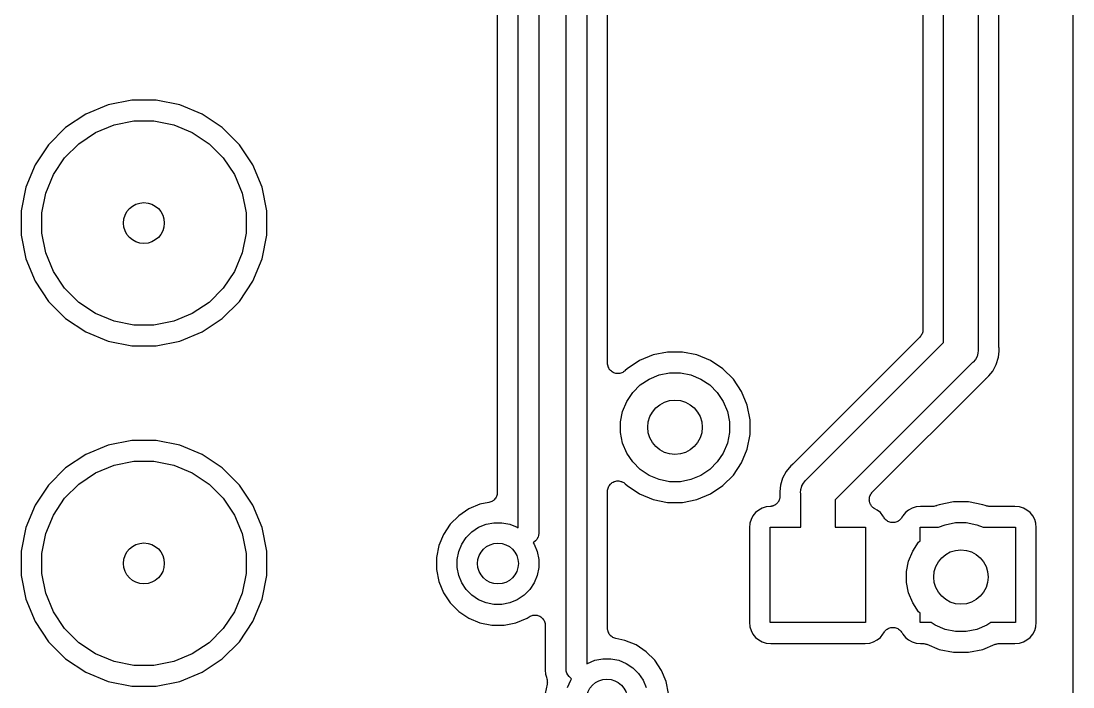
# Model space of a CAD drawing. Extents: x 0.48 to 2.43, y -7.79 to -4.85.
# Drawn here: x 2.1298 to 2.434, y -5.8231 to -5.6306 of the extents above; entities that cross this region are included whole.
import ezdxf

# ---------------------------------------------------------------- set-up
doc = ezdxf.new("R2010")
doc.units = 0
doc.header["$MEASUREMENT"] = 0
doc.layers.add('BLACK', color=7, linetype='CONTINUOUS')

msp = doc.modelspace()

# ---------------------------------------------------------------- linework, layer by layer
at = {"layer": 'BLACK', "linetype": 'CONTINUOUS'}
for p, q in [((2.40657, -5.45191), (2.40657, -5.72538)), ((2.41257, -5.72494), (2.41257, -5.45235)), ((2.39657, -5.72356), (2.39657, -5.45373)), ((2.39057, -5.45746), (2.39057, -5.71983)), ((2.43396, -5.47261), (2.43396, -6.21998)), ((2.2934, -5.5229), (2.2934, -5.81645)), ((2.2874, -5.81781), (2.2874, -5.52399)), ((2.2994, -5.72953), (2.2994, -5.52334)), ((2.27953, -5.52864), (2.27953, -5.77848)), ((2.27353, -5.77711), (2.27353, -5.52974)), ((2.26753, -5.53347), (2.26753, -5.76685)), ((2.16186, -5.65345), (2.15499, -5.65481)), ((2.16885, -5.65345), (2.16186, -5.65345)), ((2.17572, -5.65481), (2.16885, -5.65345)), ((2.15499, -5.65481), (2.14853, -5.65749)), ((2.18218, -5.65749), (2.17572, -5.65481)), ((2.14853, -5.65749), (2.14271, -5.66138)), ((2.15674, -5.66058), (2.16245, -5.65945)), ((2.16245, -5.65945), (2.16826, -5.65945)), ((2.16826, -5.65945), (2.17397, -5.66058)), ((2.188, -5.66138), (2.18218, -5.65749)), ((2.14271, -5.66138), (2.13776, -5.66633)), ((2.14653, -5.66604), (2.15137, -5.66281)), ((2.15137, -5.66281), (2.15674, -5.66058)), ((2.17397, -5.66058), (2.17934, -5.66281)), ((2.17934, -5.66281), (2.18418, -5.66604)), ((2.19295, -5.66633), (2.188, -5.66138)), ((2.13776, -5.66633), (2.13387, -5.67215)), ((2.14242, -5.67015), (2.14653, -5.66604)), ((2.18418, -5.66604), (2.18829, -5.67015)), ((2.19684, -5.67215), (2.19295, -5.66633)), ((2.13919, -5.67499), (2.14242, -5.67015)), ((2.18829, -5.67015), (2.19152, -5.67499)), ((2.13387, -5.67215), (2.13119, -5.67861)), ((2.13696, -5.68036), (2.13919, -5.67499)), ((2.19152, -5.67499), (2.19375, -5.68036)), ((2.19952, -5.67861), (2.19684, -5.67215)), ((2.13119, -5.67861), (2.12983, -5.68548)), ((2.13583, -5.68607), (2.13696, -5.68036)), ((2.19375, -5.68036), (2.19488, -5.68607)), ((2.20088, -5.68548), (2.19952, -5.67861)), ((2.12983, -5.68548), (2.12983, -5.69248)), ((2.13583, -5.69188), (2.13583, -5.68607)), ((2.19488, -5.68607), (2.19488, -5.69188)), ((2.20088, -5.69248), (2.20088, -5.68548)), ((2.12983, -5.69248), (2.13119, -5.69934)), ((2.13696, -5.69759), (2.13583, -5.69188)), ((2.19488, -5.69188), (2.19375, -5.69759)), ((2.19952, -5.69934), (2.20088, -5.69248)), ((2.13119, -5.69934), (2.13387, -5.7058)), ((2.13919, -5.70296), (2.13696, -5.69759)), ((2.19375, -5.69759), (2.19152, -5.70296)), ((2.19684, -5.70581), (2.19952, -5.69934)), ((2.14242, -5.7078), (2.13919, -5.70296)), ((2.19152, -5.70296), (2.18829, -5.7078)), ((2.13387, -5.7058), (2.13776, -5.71162)), ((2.14653, -5.71191), (2.14242, -5.7078)), ((2.18829, -5.7078), (2.18418, -5.71191)), ((2.19295, -5.71162), (2.19684, -5.70581)), ((2.13776, -5.71162), (2.14271, -5.71657)), ((2.15137, -5.71514), (2.14653, -5.71191)), ((2.18418, -5.71191), (2.17934, -5.71514)), ((2.188, -5.71657), (2.19295, -5.71162)), ((2.14271, -5.71657), (2.14853, -5.72046)), ((2.15674, -5.71737), (2.15137, -5.71514)), ((2.16245, -5.7185), (2.15674, -5.71737)), ((2.17397, -5.71737), (2.16826, -5.7185)), ((2.17934, -5.71514), (2.17397, -5.71737)), ((2.18218, -5.72046), (2.188, -5.71657)), ((2.14853, -5.72046), (2.15499, -5.72314)), ((2.16826, -5.7185), (2.16245, -5.7185)), ((2.17572, -5.72314), (2.18218, -5.72046)), ((2.39051, -5.72045), (2.39043, -5.72072)), ((2.39052, -5.72042), (2.39051, -5.72044)), ((2.39051, -5.72044), (2.39051, -5.72045)), ((2.39054, -5.72015), (2.39052, -5.72042)), ((2.39057, -5.71987), (2.39054, -5.72015)), ((2.39057, -5.71983), (2.39057, -5.71984)), ((2.39057, -5.71984), (2.39057, -5.71984)), ((2.39057, -5.71984), (2.39057, -5.71984)), ((2.39057, -5.71984), (2.39057, -5.71987)), ((2.15499, -5.72314), (2.16186, -5.7245)), ((2.16885, -5.7245), (2.17572, -5.72314)), ((2.3897, -5.72195), (2.35294, -5.7587)), ((2.35687, -5.76326), (2.39657, -5.72356)), ((2.38987, -5.72174), (2.3897, -5.72195)), ((2.39005, -5.72153), (2.38987, -5.72174)), ((2.39006, -5.72151), (2.39005, -5.72153)), ((2.39007, -5.7215), (2.39006, -5.72151)), ((2.3902, -5.72125), (2.39007, -5.7215)), ((2.39033, -5.72101), (2.3902, -5.72125)), ((2.39034, -5.721), (2.39033, -5.72101)), ((2.39043, -5.72072), (2.39034, -5.72098)), ((2.39034, -5.72098), (2.39034, -5.721)), ((2.16186, -5.7245), (2.16885, -5.7245)), ((2.31676, -5.72628), (2.31255, -5.72712)), ((2.32104, -5.72628), (2.31676, -5.72628)), ((2.32524, -5.72712), (2.32104, -5.72628)), ((2.4065, -5.72661), (2.40622, -5.72755)), ((2.40657, -5.72588), (2.4065, -5.72661)), ((2.40657, -5.72538), (2.4066, -5.72563)), ((2.4066, -5.72563), (2.40657, -5.72588)), ((2.40657, -5.72588), (2.40657, -5.72588)), ((2.41242, -5.72779), (2.41259, -5.72602)), ((2.41259, -5.72507), (2.41257, -5.72494)), ((2.41259, -5.7252), (2.41259, -5.72507)), ((2.41259, -5.72524), (2.41259, -5.7252)), ((2.41263, -5.72563), (2.41259, -5.72524)), ((2.41259, -5.72602), (2.41263, -5.72563)), ((2.41259, -5.72602), (2.41259, -5.72602)), ((2.29943, -5.72982), (2.2994, -5.72953)), ((2.3086, -5.72876), (2.30503, -5.73114)), ((2.31255, -5.72712), (2.3086, -5.72876)), ((2.3292, -5.72876), (2.32524, -5.72712)), ((2.33276, -5.73114), (2.3292, -5.72876)), ((2.40494, -5.72934), (2.36524, -5.76904)), ((2.40513, -5.72918), (2.40494, -5.72934)), ((2.40575, -5.72842), (2.40513, -5.72918)), ((2.40622, -5.72755), (2.40575, -5.72842)), ((2.41179, -5.72986), (2.41242, -5.72779)), ((2.29946, -5.7301), (2.29943, -5.72982)), ((2.29946, -5.73011), (2.29946, -5.7301)), ((2.29954, -5.73038), (2.29946, -5.73011)), ((2.29946, -5.73011), (2.29946, -5.73011)), ((2.29962, -5.73066), (2.29954, -5.73038)), ((2.29963, -5.73067), (2.29962, -5.73066)), ((2.29976, -5.73092), (2.29963, -5.73067)), ((2.29963, -5.73067), (2.29963, -5.73067)), ((2.2999, -5.73118), (2.29976, -5.73092)), ((2.2999, -5.73119), (2.2999, -5.73118)), ((2.2999, -5.73118), (2.2999, -5.73118)), ((2.30008, -5.7314), (2.2999, -5.73119)), ((2.30027, -5.73163), (2.30008, -5.7314)), ((2.30027, -5.73164), (2.30027, -5.73163)), ((2.3005, -5.73183), (2.30027, -5.73164)), ((2.30027, -5.73164), (2.30027, -5.73164)), ((2.30072, -5.73201), (2.3005, -5.73183)), ((2.30072, -5.73202), (2.30072, -5.73201)), ((2.30072, -5.73201), (2.30072, -5.73201)), ((2.30098, -5.73216), (2.30072, -5.73202)), ((2.30123, -5.73229), (2.30098, -5.73216)), ((2.30124, -5.73229), (2.30123, -5.73229)), ((2.30123, -5.73229), (2.30123, -5.73229)), ((2.30152, -5.73238), (2.30124, -5.73229)), ((2.30179, -5.73247), (2.30152, -5.73238)), ((2.3018, -5.73247), (2.30179, -5.73247)), ((2.30179, -5.73247), (2.30179, -5.73247)), ((2.30209, -5.7325), (2.3018, -5.73247)), ((2.30237, -5.73253), (2.30209, -5.7325)), ((2.30238, -5.73253), (2.30237, -5.73253)), ((2.30266, -5.7325), (2.30238, -5.73253)), ((2.30238, -5.73253), (2.30238, -5.73253)), ((2.30295, -5.73248), (2.30266, -5.7325)), ((2.30296, -5.73248), (2.30295, -5.73248)), ((2.30324, -5.7324), (2.30296, -5.73248)), ((2.30296, -5.73248), (2.30296, -5.73248)), ((2.30352, -5.73231), (2.30324, -5.7324)), ((2.30353, -5.73231), (2.30352, -5.73231)), ((2.30352, -5.73231), (2.30352, -5.73231)), ((2.30378, -5.73218), (2.30353, -5.73231)), ((2.30404, -5.73204), (2.30378, -5.73218)), ((2.30426, -5.73186), (2.30404, -5.73204)), ((2.30404, -5.73204), (2.30404, -5.73204)), ((2.30404, -5.73204), (2.30404, -5.73204)), ((2.30449, -5.73168), (2.30426, -5.73186)), ((2.3045, -5.73167), (2.30449, -5.73168)), ((2.30452, -5.73165), (2.3045, -5.73167)), ((2.3045, -5.73167), (2.3045, -5.73167)), ((2.3045, -5.73167), (2.3045, -5.73167)), ((2.30503, -5.73114), (2.30452, -5.73165)), ((2.3143, -5.73289), (2.31735, -5.73228)), ((2.31735, -5.73228), (2.32045, -5.73228)), ((2.32045, -5.73228), (2.32349, -5.73289)), ((2.33579, -5.73417), (2.33276, -5.73114)), ((2.40964, -5.73314), (2.41077, -5.73177)), ((2.41077, -5.73177), (2.41179, -5.72986)), ((2.30667, -5.73799), (2.30886, -5.7358)), ((2.30886, -5.7358), (2.31144, -5.73408)), ((2.31144, -5.73408), (2.3143, -5.73289)), ((2.32349, -5.73289), (2.32636, -5.73408)), ((2.32636, -5.73408), (2.32894, -5.7358)), ((2.32894, -5.7358), (2.33113, -5.73799)), ((2.33817, -5.73773), (2.33579, -5.73417)), ((2.37595, -5.76681), (2.40887, -5.73389)), ((2.40887, -5.73389), (2.4089, -5.73386)), ((2.4089, -5.73386), (2.409, -5.73379)), ((2.409, -5.73379), (2.40909, -5.7337)), ((2.40909, -5.7337), (2.40939, -5.73345)), ((2.40939, -5.73345), (2.40964, -5.73314)), ((2.40964, -5.73314), (2.40964, -5.73314)), ((2.30494, -5.74057), (2.30667, -5.73799)), ((2.33113, -5.73799), (2.33285, -5.74057)), ((2.33981, -5.74169), (2.33817, -5.73773)), ((2.30375, -5.74344), (2.30494, -5.74057)), ((2.33285, -5.74057), (2.33404, -5.74344)), ((2.34065, -5.74589), (2.33981, -5.74169)), ((2.30315, -5.74648), (2.30375, -5.74344)), ((2.33404, -5.74344), (2.33465, -5.74648)), ((2.30315, -5.74958), (2.30315, -5.74648)), ((2.33465, -5.74648), (2.33465, -5.74958)), ((2.34065, -5.75017), (2.34065, -5.74589)), ((2.30375, -5.75263), (2.30315, -5.74958)), ((2.33465, -5.74958), (2.33404, -5.75263)), ((2.33981, -5.75438), (2.34065, -5.75017)), ((2.15499, -5.75324), (2.14853, -5.75592)), ((2.16186, -5.75187), (2.15499, -5.75324)), ((2.16885, -5.75187), (2.16186, -5.75187)), ((2.17572, -5.75324), (2.16885, -5.75187)), ((2.18218, -5.75592), (2.17572, -5.75324)), ((2.30494, -5.75549), (2.30375, -5.75263)), ((2.33404, -5.75263), (2.33285, -5.75549)), ((2.14853, -5.75592), (2.14271, -5.75981)), ((2.188, -5.75981), (2.18218, -5.75592)), ((2.30667, -5.75807), (2.30494, -5.75549)), ((2.33285, -5.75549), (2.33113, -5.75807)), ((2.33817, -5.75833), (2.33981, -5.75438)), ((2.14271, -5.75981), (2.13776, -5.76475)), ((2.15137, -5.76123), (2.15674, -5.75901)), ((2.15674, -5.75901), (2.16245, -5.75787)), ((2.16245, -5.75787), (2.16826, -5.75787)), ((2.16826, -5.75787), (2.17397, -5.75901)), ((2.17397, -5.75901), (2.17934, -5.76123)), ((2.19295, -5.76475), (2.188, -5.75981)), ((2.30886, -5.76026), (2.30667, -5.75807)), ((2.33113, -5.75807), (2.32894, -5.76026)), ((2.33579, -5.7619), (2.33817, -5.75833)), ((2.35242, -5.75915), (2.35105, -5.76083)), ((2.35273, -5.7589), (2.35242, -5.75915)), ((2.35282, -5.75881), (2.35273, -5.7589)), ((2.35291, -5.75873), (2.35282, -5.75881)), ((2.35294, -5.7587), (2.35291, -5.75873)), ((2.14653, -5.76447), (2.15137, -5.76123)), ((2.17934, -5.76123), (2.18418, -5.76447)), ((2.31144, -5.76199), (2.30886, -5.76026)), ((2.3143, -5.76317), (2.31144, -5.76199)), ((2.31735, -5.76378), (2.3143, -5.76317)), ((2.32349, -5.76317), (2.32045, -5.76378)), ((2.32636, -5.76199), (2.32349, -5.76317)), ((2.32894, -5.76026), (2.32636, -5.76199)), ((2.33276, -5.76492), (2.33579, -5.7619)), ((2.35002, -5.76274), (2.3494, -5.76481)), ((2.35105, -5.76083), (2.35002, -5.76274)), ((2.35668, -5.76342), (2.35687, -5.76326)), ((2.13776, -5.76475), (2.13387, -5.77057)), ((2.14242, -5.76858), (2.14653, -5.76447)), ((2.18418, -5.76447), (2.18829, -5.76858)), ((2.19684, -5.77057), (2.19295, -5.76475)), ((2.2994, -5.76649), (2.29943, -5.7662)), ((2.29943, -5.7662), (2.29947, -5.76592)), ((2.29947, -5.76591), (2.29956, -5.76563)), ((2.29947, -5.76592), (2.29947, -5.76591)), ((2.29947, -5.76592), (2.29947, -5.76592)), ((2.29956, -5.76563), (2.29964, -5.76536)), ((2.29964, -5.76535), (2.29979, -5.7651)), ((2.29964, -5.76536), (2.29964, -5.76535)), ((2.29964, -5.76536), (2.29964, -5.76536)), ((2.29979, -5.7651), (2.29992, -5.76485)), ((2.29992, -5.76485), (2.29992, -5.76484)), ((2.29992, -5.76484), (2.29993, -5.76484)), ((2.29993, -5.76484), (2.30011, -5.76462)), ((2.30011, -5.76462), (2.3003, -5.7644)), ((2.3003, -5.76439), (2.30052, -5.76421)), ((2.3003, -5.7644), (2.3003, -5.76439)), ((2.3003, -5.7644), (2.3003, -5.7644)), ((2.30052, -5.76421), (2.30075, -5.76403)), ((2.30075, -5.76403), (2.30076, -5.76403)), ((2.30076, -5.76402), (2.301, -5.7639)), ((2.30076, -5.76403), (2.30076, -5.76402)), ((2.301, -5.7639), (2.30127, -5.76376)), ((2.30127, -5.76376), (2.30128, -5.76375)), ((2.30127, -5.76376), (2.30127, -5.76376)), ((2.30128, -5.76375), (2.30155, -5.76367)), ((2.30155, -5.76367), (2.30183, -5.76359)), ((2.30183, -5.76359), (2.30183, -5.76359)), ((2.30183, -5.76359), (2.30184, -5.76359)), ((2.30184, -5.76359), (2.30213, -5.76356)), ((2.30213, -5.76356), (2.30241, -5.76353)), ((2.30241, -5.76353), (2.30242, -5.76354)), ((2.30242, -5.76354), (2.30242, -5.76353)), ((2.30242, -5.76353), (2.30271, -5.76356)), ((2.30271, -5.76356), (2.30299, -5.76359)), ((2.30299, -5.76359), (2.303, -5.7636)), ((2.303, -5.7636), (2.303, -5.7636)), ((2.303, -5.7636), (2.30328, -5.76368)), ((2.30328, -5.76368), (2.30355, -5.76376)), ((2.30355, -5.76376), (2.30356, -5.76377)), ((2.30356, -5.76377), (2.30356, -5.76377)), ((2.30356, -5.76377), (2.30381, -5.7639)), ((2.30381, -5.7639), (2.30407, -5.76404)), ((2.30407, -5.76404), (2.30407, -5.76404)), ((2.30407, -5.76404), (2.30408, -5.76405)), ((2.30408, -5.76405), (2.30429, -5.76422)), ((2.30429, -5.76422), (2.30452, -5.76441)), ((2.30452, -5.76441), (2.30503, -5.76492)), ((2.30503, -5.76492), (2.3086, -5.7673)), ((2.32045, -5.76378), (2.31735, -5.76378)), ((2.3292, -5.7673), (2.33276, -5.76492)), ((2.3494, -5.76481), (2.34922, -5.76658)), ((2.35521, -5.76697), (2.35531, -5.76599)), ((2.35531, -5.76599), (2.35559, -5.76505)), ((2.35559, -5.76505), (2.35562, -5.76499)), ((2.35562, -5.76499), (2.35606, -5.76418)), ((2.35606, -5.76418), (2.35668, -5.76342)), ((2.13919, -5.77342), (2.14242, -5.76858)), ((2.18829, -5.76858), (2.19152, -5.77342)), ((2.26641, -5.76917), (2.26619, -5.76935)), ((2.26663, -5.769), (2.26641, -5.76917)), ((2.26664, -5.76898), (2.26663, -5.76899)), ((2.26663, -5.76899), (2.26663, -5.769)), ((2.26682, -5.76876), (2.26664, -5.76898)), ((2.267, -5.76855), (2.26682, -5.76876)), ((2.26701, -5.76854), (2.267, -5.76855)), ((2.26702, -5.76853), (2.26701, -5.76854)), ((2.26715, -5.76828), (2.26702, -5.76853)), ((2.26728, -5.76803), (2.26715, -5.76828)), ((2.26729, -5.76802), (2.26728, -5.76803)), ((2.26738, -5.76774), (2.26729, -5.76801)), ((2.26729, -5.76801), (2.26729, -5.76802)), ((2.26746, -5.76748), (2.26738, -5.76774)), ((2.26747, -5.76745), (2.26746, -5.76746)), ((2.26746, -5.76746), (2.26746, -5.76748)), ((2.2675, -5.76717), (2.26747, -5.76745)), ((2.26753, -5.76689), (2.2675, -5.76717)), ((2.26753, -5.76685), (2.26753, -5.76687)), ((2.26753, -5.76687), (2.26753, -5.76687)), ((2.26753, -5.76687), (2.26753, -5.76687)), ((2.26753, -5.76687), (2.26753, -5.76689)), ((2.2994, -5.7665), (2.2994, -5.76649)), ((2.2994, -5.76653), (2.2994, -5.7665)), ((2.2994, -5.7665), (2.2994, -5.7665)), ((2.2994, -5.7665), (2.2994, -5.7665)), ((2.2994, -5.80619), (2.2994, -5.76653)), ((2.3086, -5.7673), (2.31255, -5.76894)), ((2.31255, -5.76894), (2.31676, -5.76978)), ((2.32104, -5.76978), (2.32524, -5.76894)), ((2.32524, -5.76894), (2.3292, -5.7673)), ((2.34893, -5.76925), (2.34888, -5.76937)), ((2.34899, -5.76913), (2.34893, -5.76925)), ((2.34904, -5.76898), (2.34899, -5.76913)), ((2.3491, -5.76883), (2.34904, -5.76898)), ((2.34913, -5.7687), (2.3491, -5.76883)), ((2.34917, -5.76857), (2.34913, -5.7687)), ((2.34919, -5.76841), (2.34917, -5.76857)), ((2.34922, -5.76658), (2.34918, -5.76697)), ((2.34918, -5.76697), (2.34922, -5.76736)), ((2.34922, -5.76826), (2.34919, -5.76841)), ((2.34922, -5.76658), (2.34922, -5.76658)), ((2.34922, -5.76736), (2.34923, -5.7674)), ((2.34923, -5.7674), (2.34922, -5.76753)), ((2.34922, -5.76753), (2.34924, -5.76766)), ((2.34924, -5.76799), (2.34922, -5.76812)), ((2.34922, -5.76812), (2.34922, -5.76826)), ((2.34924, -5.76766), (2.34924, -5.76795)), ((2.34924, -5.76795), (2.34924, -5.76799)), ((2.35524, -5.76721), (2.35521, -5.76697)), ((2.35524, -5.77697), (2.35524, -5.76721)), ((2.36524, -5.76904), (2.36524, -5.77697)), ((2.37507, -5.76892), (2.37509, -5.76877)), ((2.37509, -5.76906), (2.37507, -5.76892)), ((2.37508, -5.7692), (2.37509, -5.76906)), ((2.37511, -5.76935), (2.37508, -5.7692)), ((2.37509, -5.76861), (2.37512, -5.76848)), ((2.37509, -5.76877), (2.37509, -5.76861)), ((2.37512, -5.76848), (2.37513, -5.76834)), ((2.37513, -5.76834), (2.37518, -5.76819)), ((2.37518, -5.76819), (2.37521, -5.76804)), ((2.37521, -5.76804), (2.37526, -5.76791)), ((2.37526, -5.76791), (2.3753, -5.76778)), ((2.3753, -5.76778), (2.37538, -5.76764)), ((2.37538, -5.76764), (2.37544, -5.7675)), ((2.37544, -5.7675), (2.37551, -5.76738)), ((2.37551, -5.76738), (2.37558, -5.76726)), ((2.37558, -5.76726), (2.37568, -5.76714)), ((2.37568, -5.76714), (2.37576, -5.76701)), ((2.37576, -5.76701), (2.37586, -5.76692)), ((2.37586, -5.76692), (2.37595, -5.76681)), ((2.13387, -5.77057), (2.13119, -5.77704)), ((2.19952, -5.77704), (2.19684, -5.77057)), ((2.25928, -5.77165), (2.25636, -5.7736)), ((2.26252, -5.77031), (2.25928, -5.77165)), ((2.26511, -5.7698), (2.26252, -5.77031)), ((2.26538, -5.76971), (2.26511, -5.7698)), ((2.26565, -5.76963), (2.26538, -5.76971)), ((2.26566, -5.76963), (2.26565, -5.76963)), ((2.26567, -5.76963), (2.26566, -5.76963)), ((2.26592, -5.76949), (2.26567, -5.76963)), ((2.26617, -5.76936), (2.26592, -5.76949)), ((2.26618, -5.76936), (2.26617, -5.76936)), ((2.26619, -5.76935), (2.26618, -5.76936)), ((2.31676, -5.76978), (2.32104, -5.76978)), ((2.34311, -5.77196), (2.34219, -5.77271)), ((2.34415, -5.7714), (2.34311, -5.77196)), ((2.34528, -5.77106), (2.34415, -5.7714)), ((2.34653, -5.77093), (2.34528, -5.77106)), ((2.34666, -5.77091), (2.34653, -5.77093)), ((2.3468, -5.77089), (2.34666, -5.77091)), ((2.34695, -5.77085), (2.3468, -5.77089)), ((2.3471, -5.77082), (2.34695, -5.77085)), ((2.34723, -5.77077), (2.3471, -5.77082)), ((2.34736, -5.77073), (2.34723, -5.77077)), ((2.3475, -5.77066), (2.34736, -5.77073)), ((2.34765, -5.77059), (2.3475, -5.77066)), ((2.34776, -5.77052), (2.34765, -5.77059)), ((2.34788, -5.77046), (2.34776, -5.77052)), ((2.348, -5.77036), (2.34788, -5.77046)), ((2.34813, -5.77027), (2.348, -5.77036)), ((2.34823, -5.77018), (2.34813, -5.77027)), ((2.34834, -5.77009), (2.34823, -5.77018)), ((2.34844, -5.76997), (2.34834, -5.77009)), ((2.34855, -5.76986), (2.34844, -5.76997)), ((2.34862, -5.76975), (2.34855, -5.76986)), ((2.34871, -5.76964), (2.34862, -5.76975)), ((2.34879, -5.7695), (2.34871, -5.76964)), ((2.34888, -5.76937), (2.34879, -5.7695)), ((2.37513, -5.7695), (2.37511, -5.76935)), ((2.37517, -5.76964), (2.37513, -5.7695)), ((2.37519, -5.76977), (2.37517, -5.76964)), ((2.37525, -5.76992), (2.37519, -5.76977)), ((2.37529, -5.77007), (2.37525, -5.76992)), ((2.37536, -5.77019), (2.37529, -5.77007)), ((2.37541, -5.77032), (2.37536, -5.77019)), ((2.37549, -5.77045), (2.37541, -5.77032)), ((2.37557, -5.77058), (2.37549, -5.77045)), ((2.37565, -5.77069), (2.37557, -5.77058)), ((2.37573, -5.77081), (2.37565, -5.77069)), ((2.37584, -5.77092), (2.37573, -5.77081)), ((2.37594, -5.77104), (2.37584, -5.77092)), ((2.37604, -5.77113), (2.37594, -5.77104)), ((2.37614, -5.77123), (2.37604, -5.77113)), ((2.37627, -5.77131), (2.37614, -5.77123)), ((2.37639, -5.77141), (2.37627, -5.77131)), ((2.37651, -5.77148), (2.37639, -5.77141)), ((2.37662, -5.77156), (2.37651, -5.77148)), ((2.37666, -5.77158), (2.37662, -5.77156)), ((2.37737, -5.77196), (2.37666, -5.77158)), ((2.37828, -5.77271), (2.37737, -5.77196)), ((2.38641, -5.77196), (2.3855, -5.77271)), ((2.38746, -5.7714), (2.38641, -5.77196)), ((2.38859, -5.77106), (2.38746, -5.7714)), ((2.38991, -5.77092), (2.38859, -5.77106)), ((2.39343, -5.77092), (2.38991, -5.77092)), ((2.3937, -5.7709), (2.39343, -5.77092)), ((2.39398, -5.77087), (2.3937, -5.7709)), ((2.39399, -5.77087), (2.39398, -5.77087)), ((2.39401, -5.77087), (2.39399, -5.77087)), ((2.39428, -5.77079), (2.39401, -5.77087)), ((2.39454, -5.77071), (2.39428, -5.77079)), ((2.39457, -5.7707), (2.39454, -5.77071)), ((2.39458, -5.7707), (2.39457, -5.7707)), ((2.39457, -5.7707), (2.39457, -5.7707)), ((2.39457, -5.7707), (2.39457, -5.7707)), ((2.39523, -5.77043), (2.39458, -5.7707)), ((2.39943, -5.76959), (2.39523, -5.77043)), ((2.40372, -5.76959), (2.39943, -5.76959)), ((2.40792, -5.77043), (2.40372, -5.76959)), ((2.40857, -5.7707), (2.40792, -5.77043)), ((2.40883, -5.77078), (2.40857, -5.7707)), ((2.4091, -5.77086), (2.40883, -5.77078)), ((2.40911, -5.77086), (2.4091, -5.77086)), ((2.40913, -5.77087), (2.40911, -5.77086)), ((2.4094, -5.77089), (2.40913, -5.77087)), ((2.40968, -5.77092), (2.4094, -5.77089)), ((2.40971, -5.77092), (2.40968, -5.77092)), ((2.40972, -5.77092), (2.40971, -5.77092)), ((2.40971, -5.77092), (2.40971, -5.77092)), ((2.40971, -5.77092), (2.40971, -5.77092)), ((2.41718, -5.77092), (2.40972, -5.77092)), ((2.4185, -5.77106), (2.41718, -5.77092)), ((2.41963, -5.7714), (2.4185, -5.77106)), ((2.42067, -5.77196), (2.41963, -5.7714)), ((2.42159, -5.77271), (2.42067, -5.77196)), ((2.13696, -5.77879), (2.13919, -5.77342)), ((2.19152, -5.77342), (2.19375, -5.77879)), ((2.25636, -5.7736), (2.25388, -5.77608)), ((2.34089, -5.77466), (2.34054, -5.77579)), ((2.34144, -5.77362), (2.34089, -5.77466)), ((2.34219, -5.77271), (2.34144, -5.77362)), ((2.37903, -5.77362), (2.37828, -5.77271)), ((2.37924, -5.77402), (2.37903, -5.77362)), ((2.3794, -5.77426), (2.37924, -5.77402)), ((2.37956, -5.7745), (2.3794, -5.77426)), ((2.37957, -5.7745), (2.37956, -5.7745)), ((2.37957, -5.77451), (2.37957, -5.7745)), ((2.37977, -5.77471), (2.37957, -5.77451)), ((2.37997, -5.77491), (2.37977, -5.77471)), ((2.37998, -5.77492), (2.37997, -5.77491)), ((2.38022, -5.77508), (2.37998, -5.77492)), ((2.37998, -5.77492), (2.37998, -5.77492)), ((2.38046, -5.77524), (2.38022, -5.77508)), ((2.38046, -5.77525), (2.38046, -5.77524)), ((2.38047, -5.77525), (2.38046, -5.77525)), ((2.38074, -5.77536), (2.38047, -5.77525)), ((2.381, -5.77547), (2.38074, -5.77536)), ((2.38301, -5.77538), (2.38274, -5.77548)), ((2.38327, -5.77527), (2.38301, -5.77538)), ((2.38328, -5.77527), (2.38327, -5.77527)), ((2.38329, -5.77526), (2.38328, -5.77527)), ((2.38352, -5.77511), (2.38329, -5.77526)), ((2.38376, -5.77495), (2.38352, -5.77511)), ((2.38377, -5.77494), (2.38376, -5.77495)), ((2.38397, -5.77474), (2.38377, -5.77494)), ((2.38377, -5.77494), (2.38377, -5.77494)), ((2.38418, -5.77454), (2.38397, -5.77474)), ((2.38419, -5.77454), (2.38418, -5.77454)), ((2.38435, -5.7743), (2.38419, -5.77453)), ((2.38419, -5.77453), (2.38419, -5.77454)), ((2.38452, -5.77406), (2.38435, -5.7743)), ((2.38454, -5.77402), (2.38452, -5.77405)), ((2.38452, -5.77405), (2.38452, -5.77405)), ((2.38452, -5.77405), (2.38452, -5.77405)), ((2.38452, -5.77405), (2.38452, -5.77406)), ((2.38475, -5.77362), (2.38454, -5.77402)), ((2.3855, -5.77271), (2.38475, -5.77362)), ((2.42234, -5.77362), (2.42159, -5.77271)), ((2.42289, -5.77466), (2.42234, -5.77362)), ((2.42324, -5.77579), (2.42289, -5.77466)), ((2.13119, -5.77704), (2.12983, -5.7839)), ((2.20088, -5.7839), (2.19952, -5.77704)), ((2.25388, -5.77608), (2.25193, -5.779)), ((2.25854, -5.77991), (2.26019, -5.77826)), ((2.26019, -5.77826), (2.26212, -5.77697)), ((2.26212, -5.77697), (2.26427, -5.77608)), ((2.26427, -5.77608), (2.26655, -5.77563)), ((2.26655, -5.77563), (2.26888, -5.77563)), ((2.26888, -5.77563), (2.27116, -5.77608)), ((2.27116, -5.77608), (2.27331, -5.77697)), ((2.27331, -5.77697), (2.27353, -5.77711)), ((2.34054, -5.77579), (2.34041, -5.77712)), ((2.34041, -5.77712), (2.34041, -5.80438)), ((2.34646, -5.80453), (2.34646, -5.77697)), ((2.34646, -5.77697), (2.35524, -5.77697)), ((2.36524, -5.77697), (2.37402, -5.77697)), ((2.37402, -5.77697), (2.37402, -5.80453)), ((2.38101, -5.77548), (2.381, -5.77547)), ((2.381, -5.77547), (2.381, -5.77547)), ((2.38129, -5.77553), (2.38101, -5.77548)), ((2.38157, -5.77559), (2.38129, -5.77553)), ((2.38158, -5.77559), (2.38157, -5.77559)), ((2.38187, -5.77559), (2.38158, -5.77559)), ((2.38158, -5.77559), (2.38158, -5.77559)), ((2.38216, -5.7756), (2.38187, -5.77559)), ((2.38217, -5.77559), (2.38216, -5.77559)), ((2.38216, -5.77559), (2.38216, -5.7756)), ((2.38245, -5.77554), (2.38217, -5.77559)), ((2.38273, -5.77549), (2.38245, -5.77554)), ((2.38274, -5.77548), (2.38273, -5.77549)), ((2.38274, -5.77548), (2.38274, -5.77548)), ((2.38976, -5.78088), (2.38976, -5.77697)), ((2.38976, -5.77697), (2.39512, -5.77697)), ((2.39512, -5.77697), (2.39698, -5.7762)), ((2.39698, -5.7762), (2.40002, -5.77559)), ((2.40002, -5.77559), (2.40313, -5.77559)), ((2.40313, -5.77559), (2.40617, -5.7762)), ((2.40617, -5.7762), (2.40803, -5.77697)), ((2.40803, -5.77697), (2.41732, -5.77697)), ((2.41732, -5.77697), (2.41732, -5.80453)), ((2.42337, -5.77712), (2.42324, -5.77579)), ((2.42337, -5.80438), (2.42337, -5.77712)), ((2.13583, -5.78449), (2.13696, -5.77879)), ((2.19375, -5.77879), (2.19488, -5.78449)), ((2.25193, -5.779), (2.25059, -5.78224)), ((2.25725, -5.78184), (2.25854, -5.77991)), ((2.27854, -5.78085), (2.27793, -5.78146)), ((2.27793, -5.78146), (2.27818, -5.78184)), ((2.27866, -5.78076), (2.27854, -5.78085)), ((2.27891, -5.78045), (2.27866, -5.78076)), ((2.27903, -5.7803), (2.27891, -5.78045)), ((2.27919, -5.78001), (2.27903, -5.7803)), ((2.27931, -5.77978), (2.27919, -5.78001)), ((2.27948, -5.77921), (2.27931, -5.77978)), ((2.27953, -5.77877), (2.27948, -5.77921)), ((2.27953, -5.77848), (2.27954, -5.77863)), ((2.27954, -5.77863), (2.27953, -5.77877)), ((2.27953, -5.77877), (2.27953, -5.77877)), ((2.38762, -5.78388), (2.38934, -5.7813)), ((2.38934, -5.7813), (2.38976, -5.78088)), ((2.12983, -5.7839), (2.12983, -5.7909)), ((2.13583, -5.79031), (2.13583, -5.78449)), ((2.19488, -5.78449), (2.19488, -5.79031)), ((2.20088, -5.7909), (2.20088, -5.7839)), ((2.25059, -5.78224), (2.24991, -5.78568)), ((2.25591, -5.78627), (2.25636, -5.78399)), ((2.25636, -5.78399), (2.25725, -5.78184)), ((2.27818, -5.78184), (2.27907, -5.78399)), ((2.27907, -5.78399), (2.27953, -5.78627)), ((2.38643, -5.78675), (2.38762, -5.78388)), ((2.24991, -5.78568), (2.24991, -5.78919)), ((2.25591, -5.7886), (2.25591, -5.78627)), ((2.27953, -5.78627), (2.27953, -5.7886)), ((2.38583, -5.78979), (2.38643, -5.78675)), ((2.13696, -5.79601), (2.13583, -5.79031)), ((2.19488, -5.79031), (2.19375, -5.79601)), ((2.24991, -5.78919), (2.25059, -5.79263)), ((2.25636, -5.79088), (2.25591, -5.7886)), ((2.27953, -5.7886), (2.27907, -5.79088)), ((2.38583, -5.79289), (2.38583, -5.78979)), ((2.12983, -5.7909), (2.13119, -5.79776)), ((2.19952, -5.79776), (2.20088, -5.7909)), ((2.25059, -5.79263), (2.25193, -5.79587)), ((2.25725, -5.79303), (2.25636, -5.79088)), ((2.25854, -5.79497), (2.25725, -5.79303)), ((2.27818, -5.79303), (2.27689, -5.79497)), ((2.27907, -5.79088), (2.27818, -5.79303)), ((2.38643, -5.79593), (2.38583, -5.79289)), ((2.13919, -5.80139), (2.13696, -5.79601)), ((2.19375, -5.79601), (2.19152, -5.80139)), ((2.25193, -5.79587), (2.25388, -5.79879)), ((2.26019, -5.79661), (2.25854, -5.79497)), ((2.26212, -5.7979), (2.26019, -5.79661)), ((2.27525, -5.79661), (2.27331, -5.7979)), ((2.27689, -5.79497), (2.27525, -5.79661)), ((2.38762, -5.7988), (2.38643, -5.79593)), ((2.13119, -5.79776), (2.13387, -5.80423)), ((2.19684, -5.80423), (2.19952, -5.79776)), ((2.25388, -5.79879), (2.25636, -5.80127)), ((2.26427, -5.79879), (2.26212, -5.7979)), ((2.26655, -5.79925), (2.26427, -5.79879)), ((2.26888, -5.79925), (2.26655, -5.79925)), ((2.27116, -5.79879), (2.26888, -5.79925)), ((2.27331, -5.7979), (2.27116, -5.79879)), ((2.38934, -5.80138), (2.38762, -5.7988)), ((2.14242, -5.80622), (2.13919, -5.80139)), ((2.19152, -5.80139), (2.18829, -5.80622)), ((2.25636, -5.80127), (2.25928, -5.80322)), ((2.27677, -5.80281), (2.27703, -5.80268)), ((2.27703, -5.80268), (2.27728, -5.80255)), ((2.27728, -5.80255), (2.27728, -5.80254)), ((2.27728, -5.80254), (2.27729, -5.80254)), ((2.27729, -5.80254), (2.27757, -5.80246)), ((2.27757, -5.80246), (2.27784, -5.80238)), ((2.27784, -5.80238), (2.27785, -5.80238)), ((2.27785, -5.80238), (2.27814, -5.80235)), ((2.27785, -5.80238), (2.27785, -5.80238)), ((2.27814, -5.80235), (2.27842, -5.80233)), ((2.27842, -5.80233), (2.27843, -5.80233)), ((2.27843, -5.80233), (2.27844, -5.80233)), ((2.27844, -5.80233), (2.27872, -5.80236)), ((2.27872, -5.80236), (2.279, -5.80239)), ((2.279, -5.80239), (2.27901, -5.80239)), ((2.27901, -5.80239), (2.27902, -5.80239)), ((2.27902, -5.80239), (2.27929, -5.80248)), ((2.27929, -5.80248), (2.27956, -5.80256)), ((2.27956, -5.80256), (2.27957, -5.80256)), ((2.27957, -5.80256), (2.27958, -5.80257)), ((2.27958, -5.80257), (2.27982, -5.8027)), ((2.27982, -5.8027), (2.28008, -5.80284)), ((2.38976, -5.8018), (2.38934, -5.80138)), ((2.38976, -5.80453), (2.38976, -5.8018)), ((2.13387, -5.80423), (2.13776, -5.81005)), ((2.19295, -5.81005), (2.19684, -5.80423)), ((2.25928, -5.80322), (2.26252, -5.80456)), ((2.26252, -5.80456), (2.26596, -5.80525)), ((2.26596, -5.80525), (2.26947, -5.80525)), ((2.26947, -5.80525), (2.27291, -5.80456)), ((2.27291, -5.80456), (2.27615, -5.80322)), ((2.27615, -5.80322), (2.27673, -5.80283)), ((2.27673, -5.80283), (2.27676, -5.80282)), ((2.27676, -5.80282), (2.27677, -5.80281)), ((2.27676, -5.80282), (2.27676, -5.80282)), ((2.27676, -5.80282), (2.27676, -5.80282)), ((2.28008, -5.80284), (2.28008, -5.80284)), ((2.28008, -5.80284), (2.28009, -5.80285)), ((2.28009, -5.80285), (2.28031, -5.80303)), ((2.28031, -5.80303), (2.28053, -5.80321)), ((2.28053, -5.80321), (2.28053, -5.80322)), ((2.28053, -5.80322), (2.28054, -5.80322)), ((2.28054, -5.80322), (2.28072, -5.80345)), ((2.28072, -5.80345), (2.2809, -5.80367)), ((2.2809, -5.80367), (2.2809, -5.80367)), ((2.2809, -5.80367), (2.28091, -5.80368)), ((2.28091, -5.80368), (2.28104, -5.80394)), ((2.28104, -5.80394), (2.28118, -5.80418)), ((2.28118, -5.80418), (2.28118, -5.80419)), ((2.28118, -5.80419), (2.28118, -5.8042)), ((2.28118, -5.8042), (2.28126, -5.80448)), ((2.28126, -5.80448), (2.28134, -5.80474)), ((2.28134, -5.80474), (2.28135, -5.80475)), ((2.28135, -5.80475), (2.28135, -5.80476)), ((2.28135, -5.80476), (2.28137, -5.80505)), ((2.28137, -5.80505), (2.2814, -5.80533)), ((2.2814, -5.80533), (2.2814, -5.81737)), ((2.34041, -5.80438), (2.34054, -5.8057)), ((2.34054, -5.8057), (2.34089, -5.80683)), ((2.37402, -5.80453), (2.34646, -5.80453)), ((2.39297, -5.80453), (2.38976, -5.80453)), ((2.39412, -5.80529), (2.39297, -5.80453)), ((2.39698, -5.80648), (2.39412, -5.80529)), ((2.40903, -5.80529), (2.40617, -5.80648)), ((2.41018, -5.80453), (2.40903, -5.80529)), ((2.41732, -5.80453), (2.41018, -5.80453)), ((2.42289, -5.80683), (2.42324, -5.8057)), ((2.42324, -5.8057), (2.42337, -5.80438)), ((2.14653, -5.81034), (2.14242, -5.80622)), ((2.18829, -5.80622), (2.18418, -5.81034)), ((2.29943, -5.80647), (2.2994, -5.80619)), ((2.29945, -5.80675), (2.29943, -5.80647)), ((2.29946, -5.80676), (2.29945, -5.80675)), ((2.29946, -5.80677), (2.29946, -5.80676)), ((2.29954, -5.80704), (2.29946, -5.80677)), ((2.29962, -5.80731), (2.29954, -5.80704)), ((2.29962, -5.80732), (2.29962, -5.80731)), ((2.29963, -5.80733), (2.29962, -5.80732)), ((2.29976, -5.80758), (2.29963, -5.80733)), ((2.29989, -5.80783), (2.29976, -5.80758)), ((2.2999, -5.80784), (2.29989, -5.80783)), ((2.2999, -5.80785), (2.2999, -5.80784)), ((2.30008, -5.80806), (2.2999, -5.80785)), ((2.30026, -5.80828), (2.30008, -5.80806)), ((2.30027, -5.80829), (2.30026, -5.80828)), ((2.30027, -5.8083), (2.30027, -5.80829)), ((2.30049, -5.80848), (2.30027, -5.8083)), ((2.3007, -5.80866), (2.30049, -5.80848)), ((2.30071, -5.80867), (2.3007, -5.80866)), ((2.30072, -5.80867), (2.30071, -5.80867)), ((2.30097, -5.80881), (2.30072, -5.80867)), ((2.30122, -5.80894), (2.30097, -5.80881)), ((2.34089, -5.80683), (2.34144, -5.80788)), ((2.34144, -5.80788), (2.34219, -5.80879)), ((2.34219, -5.80879), (2.34311, -5.80954)), ((2.37737, -5.80954), (2.37828, -5.80879)), ((2.37828, -5.80879), (2.37903, -5.80788)), ((2.37903, -5.80788), (2.37924, -5.80747)), ((2.37924, -5.80747), (2.37926, -5.80745)), ((2.37926, -5.80744), (2.37943, -5.80719)), ((2.37926, -5.80745), (2.37926, -5.80744)), ((2.37926, -5.80745), (2.37926, -5.80745)), ((2.37926, -5.80745), (2.37926, -5.80745)), ((2.37943, -5.80719), (2.37959, -5.80697)), ((2.37959, -5.80697), (2.37959, -5.80696)), ((2.37959, -5.80696), (2.3796, -5.80696)), ((2.3796, -5.80696), (2.37981, -5.80675)), ((2.37981, -5.80675), (2.38, -5.80655)), ((2.38, -5.80655), (2.38001, -5.80655)), ((2.38001, -5.80655), (2.38002, -5.80655)), ((2.38002, -5.80655), (2.38026, -5.80639)), ((2.38026, -5.80639), (2.38049, -5.80623)), ((2.38049, -5.80623), (2.3805, -5.80623)), ((2.3805, -5.80623), (2.38051, -5.80623)), ((2.38051, -5.80623), (2.38077, -5.80612)), ((2.38077, -5.80612), (2.38104, -5.80601)), ((2.38104, -5.80601), (2.38104, -5.80601)), ((2.38104, -5.80601), (2.38105, -5.80601)), ((2.38105, -5.80601), (2.38133, -5.80596)), ((2.38133, -5.80596), (2.38161, -5.8059)), ((2.38161, -5.8059), (2.38162, -5.8059)), ((2.38162, -5.8059), (2.38162, -5.8059)), ((2.38162, -5.8059), (2.38191, -5.8059)), ((2.38191, -5.8059), (2.3822, -5.8059)), ((2.3822, -5.8059), (2.3822, -5.80591)), ((2.3822, -5.80591), (2.38221, -5.80591)), ((2.38221, -5.80591), (2.38249, -5.80596)), ((2.38249, -5.80596), (2.38277, -5.80602)), ((2.38277, -5.80602), (2.38278, -5.80602)), ((2.38278, -5.80602), (2.38278, -5.80602)), ((2.38278, -5.80602), (2.38304, -5.80614)), ((2.38304, -5.80614), (2.38331, -5.80625)), ((2.38331, -5.80625), (2.38332, -5.80625)), ((2.38332, -5.80625), (2.38332, -5.80625)), ((2.38332, -5.80625), (2.38356, -5.80641)), ((2.38356, -5.80641), (2.3838, -5.80657)), ((2.3838, -5.80657), (2.3838, -5.80658)), ((2.3838, -5.80658), (2.38381, -5.80658)), ((2.38381, -5.80658), (2.38401, -5.80678)), ((2.38401, -5.80678), (2.38421, -5.80699)), ((2.38421, -5.80699), (2.38421, -5.80699)), ((2.38421, -5.80699), (2.38422, -5.807)), ((2.38422, -5.807), (2.38438, -5.80724)), ((2.38438, -5.80724), (2.38454, -5.80747)), ((2.38454, -5.80747), (2.38475, -5.80788)), ((2.38475, -5.80788), (2.3855, -5.80879)), ((2.3855, -5.80879), (2.38641, -5.80954)), ((2.40002, -5.80709), (2.39698, -5.80648)), ((2.40313, -5.80709), (2.40002, -5.80709)), ((2.40617, -5.80648), (2.40313, -5.80709)), ((2.42067, -5.80954), (2.42159, -5.80879)), ((2.42159, -5.80879), (2.42234, -5.80788)), ((2.42234, -5.80788), (2.42289, -5.80683)), ((2.13776, -5.81005), (2.14271, -5.815)), ((2.15137, -5.81357), (2.14653, -5.81034)), ((2.18418, -5.81034), (2.17934, -5.81357)), ((2.188, -5.815), (2.19295, -5.81005)), ((2.30123, -5.80895), (2.30122, -5.80894)), ((2.30124, -5.80895), (2.30123, -5.80895)), ((2.30151, -5.80904), (2.30124, -5.80895)), ((2.30178, -5.80912), (2.30151, -5.80904)), ((2.3018, -5.80913), (2.30178, -5.80912)), ((2.30182, -5.80913), (2.3018, -5.80913)), ((2.3018, -5.80913), (2.3018, -5.80913)), ((2.3018, -5.80913), (2.3018, -5.80913)), ((2.30441, -5.80965), (2.30182, -5.80913)), ((2.30765, -5.81099), (2.30441, -5.80965)), ((2.31057, -5.81294), (2.30765, -5.81099)), ((2.34311, -5.80954), (2.34415, -5.8101)), ((2.34415, -5.8101), (2.34528, -5.81044)), ((2.34528, -5.81044), (2.3466, -5.81057)), ((2.3466, -5.81057), (2.37387, -5.81057)), ((2.37387, -5.81057), (2.37519, -5.81044)), ((2.37519, -5.81044), (2.37632, -5.8101)), ((2.37632, -5.8101), (2.37737, -5.80954)), ((2.38641, -5.80954), (2.38746, -5.8101)), ((2.38746, -5.8101), (2.38859, -5.81044)), ((2.38859, -5.81044), (2.38991, -5.81057)), ((2.38991, -5.81057), (2.39058, -5.81057)), ((2.39058, -5.81057), (2.39058, -5.81057)), ((2.39058, -5.81057), (2.39058, -5.81057)), ((2.39058, -5.81057), (2.39058, -5.81057)), ((2.39058, -5.81057), (2.39062, -5.81057)), ((2.39062, -5.81057), (2.39089, -5.8106)), ((2.39089, -5.8106), (2.39117, -5.81063)), ((2.39117, -5.81063), (2.39118, -5.81063)), ((2.39118, -5.81063), (2.3912, -5.81064)), ((2.3912, -5.81064), (2.39146, -5.81072)), ((2.39146, -5.81072), (2.39173, -5.8108)), ((2.39173, -5.8108), (2.39523, -5.81225)), ((2.40792, -5.81225), (2.41142, -5.8108)), ((2.41142, -5.8108), (2.41143, -5.8108)), ((2.41143, -5.8108), (2.41146, -5.81078)), ((2.41143, -5.8108), (2.41143, -5.8108)), ((2.41143, -5.8108), (2.41143, -5.8108)), ((2.41146, -5.81078), (2.41173, -5.81071)), ((2.41173, -5.81071), (2.41199, -5.81063)), ((2.41199, -5.81063), (2.41201, -5.81063)), ((2.41201, -5.81063), (2.41202, -5.81062)), ((2.41202, -5.81062), (2.4123, -5.8106)), ((2.4123, -5.8106), (2.41257, -5.81057)), ((2.41257, -5.81057), (2.41718, -5.81057)), ((2.41718, -5.81057), (2.4185, -5.81044)), ((2.4185, -5.81044), (2.41963, -5.8101)), ((2.41963, -5.8101), (2.42067, -5.80954)), ((2.15674, -5.81579), (2.15137, -5.81357)), ((2.17934, -5.81357), (2.17397, -5.81579)), ((2.29577, -5.81541), (2.29805, -5.81496)), ((2.29805, -5.81496), (2.30038, -5.81496)), ((2.30038, -5.81496), (2.30266, -5.81541)), ((2.31305, -5.81542), (2.31057, -5.81294)), ((2.39523, -5.81225), (2.39943, -5.81309)), ((2.39943, -5.81309), (2.40372, -5.81309)), ((2.40372, -5.81309), (2.40792, -5.81225)), ((2.14271, -5.815), (2.14853, -5.81889)), ((2.16245, -5.81693), (2.15674, -5.81579)), ((2.16826, -5.81693), (2.16245, -5.81693)), ((2.17397, -5.81579), (2.16826, -5.81693)), ((2.18218, -5.81889), (2.188, -5.815)), ((2.28139, -5.81767), (2.28136, -5.81796)), ((2.28136, -5.81796), (2.28139, -5.81826)), ((2.2814, -5.81741), (2.28139, -5.81754)), ((2.28139, -5.81754), (2.28139, -5.81767)), ((2.2814, -5.81737), (2.2814, -5.81741)), ((2.28739, -5.81796), (2.2874, -5.81781)), ((2.2874, -5.81811), (2.28739, -5.81796)), ((2.2934, -5.81645), (2.29362, -5.8163)), ((2.29362, -5.8163), (2.29577, -5.81541)), ((2.30266, -5.81541), (2.30481, -5.8163)), ((2.30481, -5.8163), (2.30674, -5.8176)), ((2.30674, -5.8176), (2.30839, -5.81924)), ((2.315, -5.81833), (2.31305, -5.81542)), ((2.14853, -5.81889), (2.15499, -5.82156)), ((2.17572, -5.82156), (2.18218, -5.81889)), ((2.28139, -5.81826), (2.28139, -5.81826)), ((2.28139, -5.81826), (2.2815, -5.81939)), ((2.2815, -5.81939), (2.2815, -5.81939)), ((2.2815, -5.81939), (2.28153, -5.81972)), ((2.28153, -5.81972), (2.28172, -5.82034)), ((2.28172, -5.82034), (2.28172, -5.82034)), ((2.28172, -5.82034), (2.28187, -5.82084)), ((2.28187, -5.82084), (2.28188, -5.82088)), ((2.28188, -5.82088), (2.28191, -5.82101)), ((2.28191, -5.82101), (2.28194, -5.82113)), ((2.28745, -5.81855), (2.2874, -5.81811)), ((2.2874, -5.81811), (2.2874, -5.81811)), ((2.28762, -5.81911), (2.28745, -5.81855)), ((2.2879, -5.81964), (2.28762, -5.81911)), ((2.28827, -5.82009), (2.2879, -5.81964)), ((2.28838, -5.82019), (2.28827, -5.82009)), ((2.289, -5.8208), (2.28838, -5.82019)), ((2.28875, -5.82118), (2.289, -5.8208)), ((2.30839, -5.81924), (2.30968, -5.82118)), ((2.31634, -5.82158), (2.315, -5.81833)), ((2.15499, -5.82156), (2.16186, -5.82293)), ((2.16186, -5.82293), (2.16885, -5.82293)), ((2.16885, -5.82293), (2.17572, -5.82156)), ((2.28194, -5.8223), (2.2814, -5.82502)), ((2.28194, -5.82113), (2.28196, -5.8213)), ((2.28196, -5.82217), (2.28194, -5.8223)), ((2.28196, -5.8213), (2.28199, -5.82146)), ((2.28198, -5.82204), (2.28196, -5.82217)), ((2.282, -5.82172), (2.28198, -5.82188)), ((2.28198, -5.82188), (2.28198, -5.82204)), ((2.28199, -5.82146), (2.28199, -5.82159)), ((2.28199, -5.82159), (2.282, -5.82172)), ((2.28786, -5.82333), (2.28875, -5.82118)), ((2.30968, -5.82118), (2.31057, -5.82333)), ((2.31702, -5.82502), (2.31634, -5.82158))]:
    msp.add_line(p, q, dxfattribs=at)
at = {"layer": 'BLACK'}
for centre, radius in [((2.16535, -5.68898), 0.005906), ((2.3189, -5.74803), 0.007874), ((2.16535, -5.7874), 0.005906), ((2.26772, -5.78744), 0.005906), ((2.40157, -5.79134), 0.007874), ((2.29921, -5.82677), 0.005906)]:
    msp.add_circle(centre, radius, dxfattribs=at)

doc.saveas('drawing.dxf')
